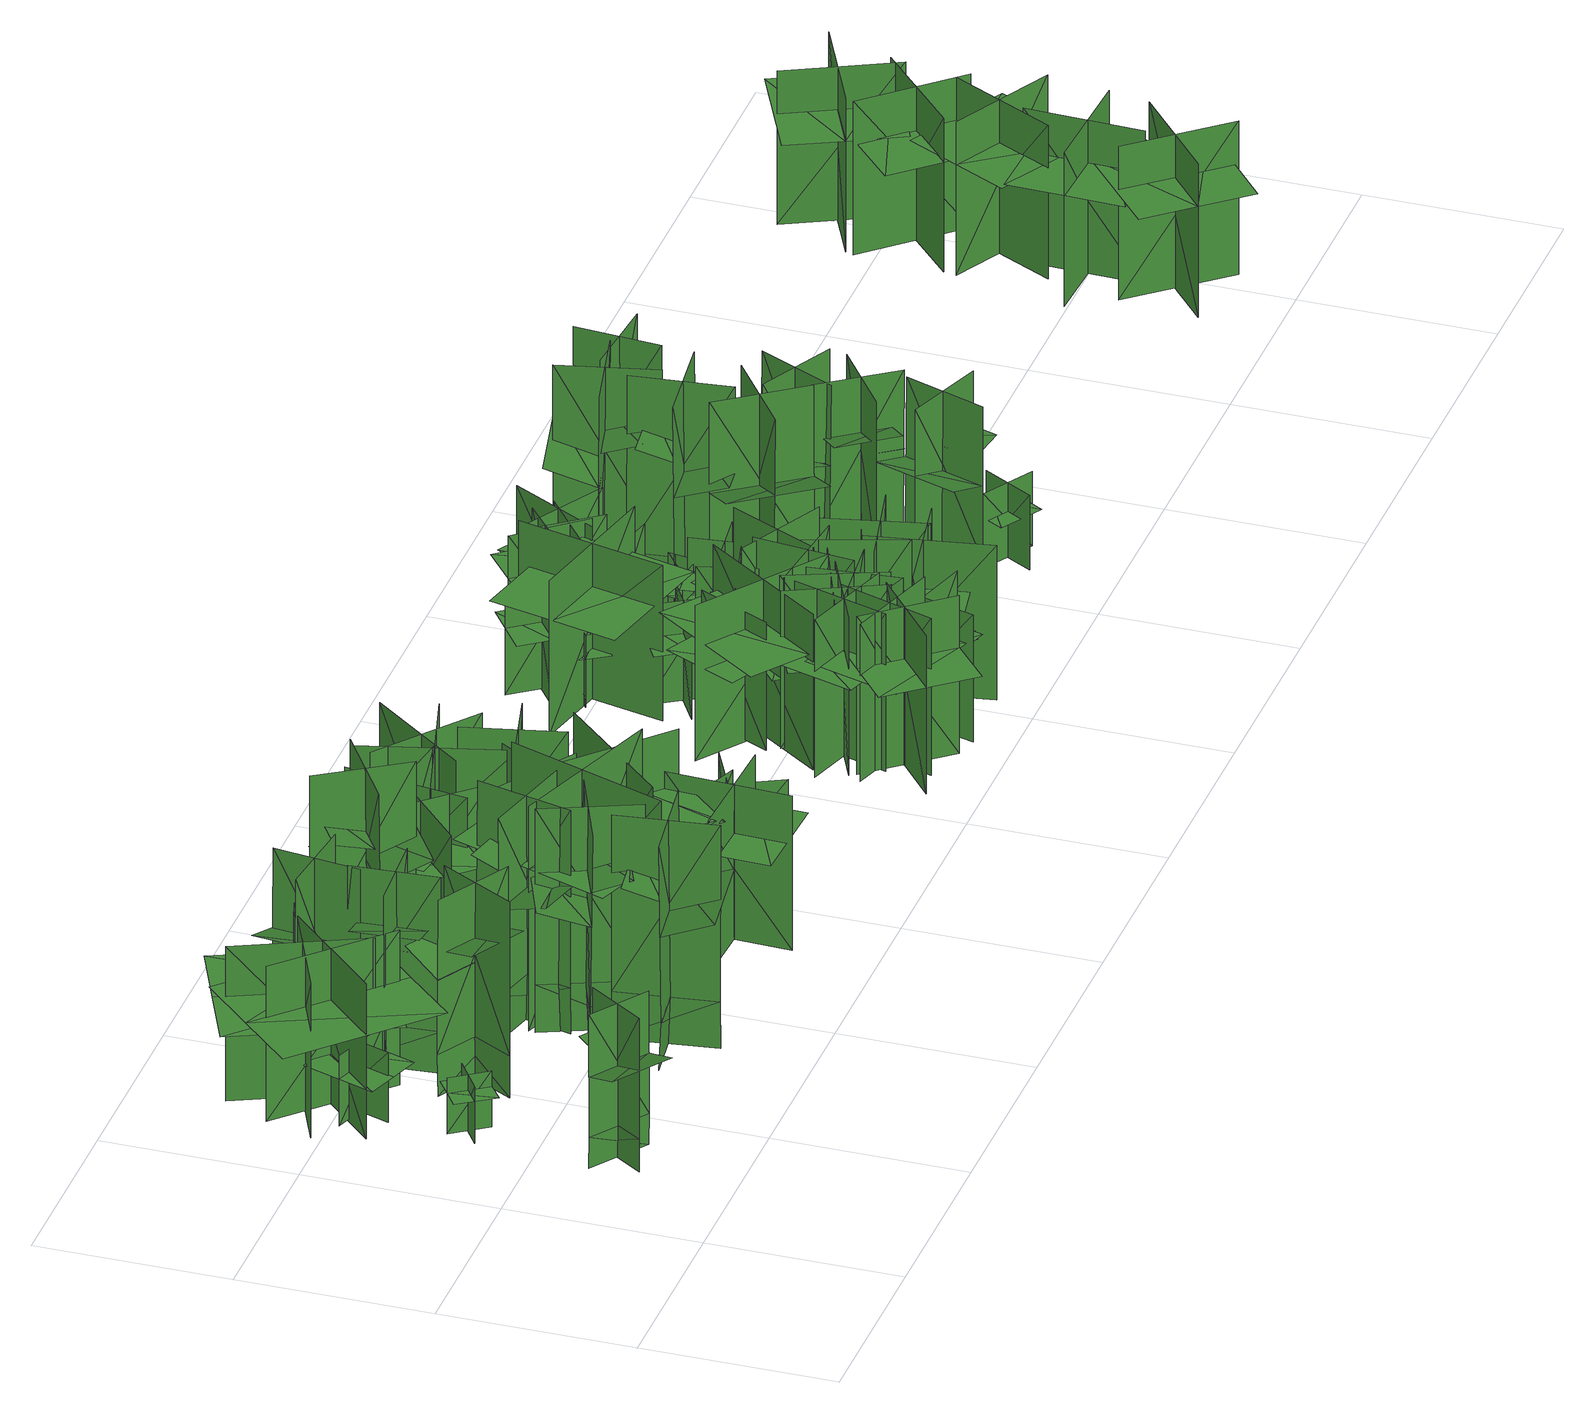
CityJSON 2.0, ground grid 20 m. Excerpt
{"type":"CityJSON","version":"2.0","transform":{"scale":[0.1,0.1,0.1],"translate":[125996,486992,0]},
"CityObjects":{
"tree1":{"type":"SolitaryVegetationObject","geometry":[{"type":"MultiSurface","lod":"1","boundaries":[[[0,1,2]],[[0,2,3]],[[4,5,6]],[[4,6,7]],[[8,9,5]],[[8,5,4]],[[10,11,1]],[[10,1,0]],[[12,13,14]],[[12,14,15]],[[16,17,18]],[[16,18,19]]]}]},
"tree2":{"type":"SolitaryVegetationObject","geometry":[{"type":"MultiSurface","lod":"1","boundaries":[[[20,21,22]],[[20,22,23]],[[24,25,26]],[[24,26,27]],[[28,29,30]],[[28,30,31]],[[28,31,32]],[[28,32,33]]]}]},
"tree3":{"type":"SolitaryVegetationObject","geometry":[{"type":"MultiSurface","lod":"1","boundaries":[[[34,35,36]],[[34,36,37]],[[38,39,40]],[[38,40,41]],[[42,43,44]],[[42,44,45]],[[42,45,46]],[[42,46,47]]]}]},
"tree4":{"type":"SolitaryVegetationObject","geometry":[{"type":"MultiSurface","lod":"1","boundaries":[[[48,49,50]],[[48,50,51]],[[52,53,54]],[[52,54,55]],[[56,57,58]],[[56,58,59]],[[56,59,60]],[[56,60,61]]]}]},
"tree5":{"type":"SolitaryVegetationObject","geometry":[{"type":"MultiSurface","lod":"1","boundaries":[[[62,63,64]],[[62,64,65]],[[66,67,68]],[[66,68,69]],[[70,71,72]],[[70,72,73]],[[70,73,74]],[[70,74,75]]]}]},
"tree6":{"type":"SolitaryVegetationObject","geometry":[{"type":"MultiSurface","lod":"1","boundaries":[[[76,77,78]],[[76,78,79]],[[80,81,82]],[[80,82,83]],[[84,85,81]],[[84,81,80]],[[86,87,77]],[[86,77,76]],[[88,89,90]],[[88,90,91]],[[92,93,94]],[[92,94,95]]]}]},
"tree7":{"type":"SolitaryVegetationObject","geometry":[{"type":"MultiSurface","lod":"1","boundaries":[[[96,97,98]],[[96,98,99]],[[100,101,102]],[[100,102,103]],[[104,105,101]],[[104,101,100]],[[106,107,97]],[[106,97,96]],[[108,109,110]],[[108,110,111]],[[112,113,114]],[[112,114,115]]]}]},
"tree8":{"type":"SolitaryVegetationObject","geometry":[{"type":"MultiSurface","lod":"1","boundaries":[[[116,117,118]],[[116,118,119]],[[120,121,122]],[[120,122,123]],[[124,125,121]],[[124,121,120]],[[126,127,117]],[[126,117,116]],[[128,129,130]],[[128,130,131]],[[132,133,134]],[[132,134,135]]]}]},
"tree9":{"type":"SolitaryVegetationObject","geometry":[{"type":"MultiSurface","lod":"1","boundaries":[[[136,137,138]],[[136,138,139]],[[140,141,142]],[[140,142,143]],[[144,145,141]],[[144,141,140]],[[146,147,137]],[[146,137,136]],[[148,149,150]],[[148,150,151]],[[152,153,154]],[[152,154,155]]]}]},
"tree10":{"type":"SolitaryVegetationObject","geometry":[{"type":"MultiSurface","lod":"1","boundaries":[[[156,157,158]],[[156,158,159]],[[160,161,162]],[[160,162,163]],[[164,165,161]],[[164,161,160]],[[166,167,157]],[[166,157,156]],[[168,169,170]],[[168,170,171]],[[172,173,174]],[[172,174,175]]]}]},
"tree11":{"type":"SolitaryVegetationObject","geometry":[{"type":"MultiSurface","lod":"1","boundaries":[[[176,177,178]],[[176,178,179]],[[180,181,182]],[[180,182,183]],[[184,185,181]],[[184,181,180]],[[186,187,177]],[[186,177,176]],[[188,189,190]],[[188,190,191]],[[192,193,194]],[[192,194,195]]]}]},
"tree12":{"type":"SolitaryVegetationObject","geometry":[{"type":"MultiSurface","lod":"1","boundaries":[[[196,197,198]],[[196,198,199]],[[200,201,202]],[[200,202,203]],[[204,205,206]],[[204,206,207]],[[204,207,208]],[[204,208,209]]]}]},
"tree13":{"type":"SolitaryVegetationObject","geometry":[{"type":"MultiSurface","lod":"1","boundaries":[[[210,211,212]],[[210,212,213]],[[214,215,216]],[[214,216,217]],[[218,219,220]],[[218,220,221]],[[218,221,222]],[[218,222,223]]]}]},
"tree14":{"type":"SolitaryVegetationObject","geometry":[{"type":"MultiSurface","lod":"1","boundaries":[[[224,225,226]],[[224,226,227]],[[228,229,230]],[[228,230,231]],[[232,233,234]],[[232,234,235]],[[232,236,237]],[[232,237,233]]]}]},
"tree15":{"type":"SolitaryVegetationObject","geometry":[{"type":"MultiSurface","lod":"1","boundaries":[[[238,239,240]],[[238,240,241]],[[242,243,244]],[[242,244,245]],[[246,247,243]],[[246,243,242]],[[248,249,239]],[[248,239,238]],[[250,251,252]],[[250,252,253]],[[254,255,256]],[[254,256,257]]]}]},
"tree16":{"type":"SolitaryVegetationObject","geometry":[{"type":"MultiSurface","lod":"1","boundaries":[[[258,259,260]],[[258,260,261]],[[262,263,264]],[[262,264,265]],[[266,267,268]],[[266,268,269]],[[266,269,270]],[[266,270,271]]]}]},
"tree17":{"type":"SolitaryVegetationObject","geometry":[{"type":"MultiSurface","lod":"1","boundaries":[[[272,273,274]],[[272,274,275]],[[276,277,278]],[[276,278,279]],[[280,281,282]],[[280,282,283]],[[280,283,284]],[[280,284,285]]]}]},
"tree18":{"type":"SolitaryVegetationObject","geometry":[{"type":"MultiSurface","lod":"1","boundaries":[[[286,287,288]],[[286,288,289]],[[290,291,292]],[[290,292,293]],[[294,295,296]],[[294,296,297]],[[294,297,298]],[[294,298,299]]]}]},
"tree19":{"type":"SolitaryVegetationObject","geometry":[{"type":"MultiSurface","lod":"1","boundaries":[[[300,301,302]],[[300,302,303]],[[304,305,306]],[[304,306,307]],[[308,309,310]],[[308,310,311]],[[308,312,313]],[[308,313,309]]]}]},
"tree20":{"type":"SolitaryVegetationObject","geometry":[{"type":"MultiSurface","lod":"1","boundaries":[[[314,315,316]],[[314,316,317]],[[318,319,320]],[[318,320,321]],[[322,323,324]],[[322,324,325]],[[322,325,326]],[[322,326,327]]]}]},
"tree21":{"type":"SolitaryVegetationObject","geometry":[{"type":"MultiSurface","lod":"1","boundaries":[[[328,329,330]],[[328,330,331]],[[332,333,334]],[[332,334,335]],[[336,337,338]],[[336,338,339]],[[336,340,341]],[[336,341,337]]]}]},
"tree22":{"type":"SolitaryVegetationObject","geometry":[{"type":"MultiSurface","lod":"1","boundaries":[[[342,343,344]],[[342,344,345]],[[346,347,348]],[[346,348,349]],[[350,351,352]],[[350,352,353]],[[350,353,354]],[[350,354,355]]]}]},
"tree23":{"type":"SolitaryVegetationObject","geometry":[{"type":"MultiSurface","lod":"1","boundaries":[[[356,357,358]],[[356,358,359]],[[360,361,362]],[[360,362,363]],[[364,365,366]],[[364,366,367]],[[364,368,369]],[[364,369,365]]]}]},
"tree24":{"type":"SolitaryVegetationObject","geometry":[{"type":"MultiSurface","lod":"1","boundaries":[[[370,371,372]],[[370,372,373]],[[374,375,376]],[[374,376,377]],[[378,379,380]],[[378,380,381]],[[378,382,383]],[[378,383,379]]]}]},
"tree25":{"type":"SolitaryVegetationObject","geometry":[{"type":"MultiSurface","lod":"1","boundaries":[[[384,385,386]],[[384,386,387]],[[388,389,390]],[[388,390,391]],[[392,393,394]],[[392,394,395]],[[392,395,396]],[[392,396,397]]]}]},
"tree26":{"type":"SolitaryVegetationObject","geometry":[{"type":"MultiSurface","lod":"1","boundaries":[[[398,399,400]],[[398,400,401]],[[402,403,404]],[[402,404,405]],[[406,407,408]],[[406,408,409]],[[406,409,410]],[[406,410,411]]]}]},
"tree27":{"type":"SolitaryVegetationObject","geometry":[{"type":"MultiSurface","lod":"1","boundaries":[[[412,413,414]],[[412,414,415]],[[416,417,418]],[[416,418,419]],[[420,421,422]],[[420,422,423]],[[420,423,424]],[[420,424,425]]]}]},
"tree28":{"type":"SolitaryVegetationObject","geometry":[{"type":"MultiSurface","lod":"1","boundaries":[[[426,427,428]],[[426,428,429]],[[430,431,432]],[[430,432,433]],[[434,435,436]],[[434,436,437]],[[434,437,438]],[[434,438,439]]]}]},
"tree29":{"type":"SolitaryVegetationObject","geometry":[{"type":"MultiSurface","lod":"1","boundaries":[[[440,441,442]],[[440,442,443]],[[444,445,446]],[[444,446,447]],[[448,449,450]],[[448,450,451]],[[448,451,452]],[[448,452,453]]]}]},
"tree30":{"type":"SolitaryVegetationObject","geometry":[{"type":"MultiSurface","lod":"1","boundaries":[[[454,455,456]],[[454,456,457]],[[458,459,460]],[[458,460,461]],[[462,463,464]],[[462,464,465]],[[462,465,466]],[[462,466,467]]]}]},
"tree31":{"type":"SolitaryVegetationObject","geometry":[{"type":"MultiSurface","lod":"1","boundaries":[[[468,469,470]],[[468,470,471]],[[472,473,474]],[[472,474,475]],[[476,477,478]],[[476,478,479]],[[476,479,480]],[[476,480,481]]]}]},
"tree32":{"type":"SolitaryVegetationObject","geometry":[{"type":"MultiSurface","lod":"1","boundaries":[[[482,483,484]],[[482,484,485]],[[486,487,488]],[[486,488,489]],[[490,491,492]],[[490,492,493]],[[490,494,495]],[[490,495,491]]]}]},
"tree33":{"type":"SolitaryVegetationObject","geometry":[{"type":"MultiSurface","lod":"1","boundaries":[[[496,497,498]],[[496,498,499]],[[500,501,502]],[[500,502,503]],[[504,505,506]],[[504,506,507]],[[504,507,508]],[[504,508,509]]]}]},
"tree34":{"type":"SolitaryVegetationObject","geometry":[{"type":"MultiSurface","lod":"1","boundaries":[[[510,511,512]],[[510,512,513]],[[514,515,516]],[[514,516,517]],[[518,519,520]],[[518,520,521]],[[518,522,523]],[[518,523,519]]]}]},
"tree35":{"type":"SolitaryVegetationObject","geometry":[{"type":"MultiSurface","lod":"1","boundaries":[[[524,525,526]],[[524,526,527]],[[528,529,530]],[[528,530,531]],[[532,533,534]],[[532,534,535]],[[532,535,536]],[[532,536,537]]]}]},
"tree36":{"type":"SolitaryVegetationObject","geometry":[{"type":"MultiSurface","lod":"1","boundaries":[[[538,539,540]],[[538,540,541]],[[542,543,544]],[[542,544,545]],[[546,547,548]],[[546,548,549]],[[546,549,550]],[[546,550,551]]]}]},
"tree37":{"type":"SolitaryVegetationObject","geometry":[{"type":"MultiSurface","lod":"1","boundaries":[[[552,553,554]],[[552,554,555]],[[556,557,558]],[[556,558,559]],[[560,561,562]],[[560,562,563]],[[560,564,565]],[[560,565,561]]]}]},
"tree38":{"type":"SolitaryVegetationObject","geometry":[{"type":"MultiSurface","lod":"1","boundaries":[[[566,567,568]],[[566,568,569]],[[570,571,572]],[[570,572,573]],[[574,575,576]],[[574,576,577]],[[574,578,579]],[[574,579,575]]]}]},
"tree39":{"type":"SolitaryVegetationObject","geometry":[{"type":"MultiSurface","lod":"1","boundaries":[[[580,581,582]],[[580,582,583]],[[584,585,586]],[[584,586,587]],[[588,589,590]],[[588,590,591]],[[588,591,592]],[[588,592,593]]]}]},
"tree40":{"type":"SolitaryVegetationObject","geometry":[{"type":"MultiSurface","lod":"1","boundaries":[[[594,595,596]],[[594,596,597]],[[598,599,600]],[[598,600,601]],[[602,603,604]],[[602,604,605]],[[602,606,607]],[[602,607,603]]]}]},
"tree41":{"type":"SolitaryVegetationObject","geometry":[{"type":"MultiSurface","lod":"1","boundaries":[[[608,609,610]],[[608,610,611]],[[612,613,614]],[[612,614,615]],[[616,617,618]],[[616,618,619]],[[616,620,621]],[[616,621,617]]]}]},
"tree42":{"type":"SolitaryVegetationObject","geometry":[{"type":"MultiSurface","lod":"1","boundaries":[[[622,623,624]],[[622,624,625]],[[626,627,628]],[[626,628,629]],[[630,631,632]],[[630,632,633]],[[630,634,635]],[[630,635,631]]]}]},
"tree43":{"type":"SolitaryVegetationObject","geometry":[{"type":"MultiSurface","lod":"1","boundaries":[[[636,637,638]],[[636,638,639]],[[640,641,642]],[[640,642,643]],[[644,645,646]],[[644,646,647]],[[644,648,649]],[[644,649,645]]]}]},
"tree44":{"type":"SolitaryVegetationObject","geometry":[{"type":"MultiSurface","lod":"1","boundaries":[[[650,651,652]],[[650,652,653]],[[654,655,656]],[[654,656,657]],[[658,659,660]],[[658,660,661]],[[658,662,663]],[[658,663,659]]]}]},
"tree45":{"type":"SolitaryVegetationObject","geometry":[{"type":"MultiSurface","lod":"1","boundaries":[[[664,665,666]],[[664,666,667]],[[668,669,670]],[[668,670,671]],[[672,673,674]],[[672,674,675]],[[672,676,677]],[[672,677,673]]]}]},
"tree46":{"type":"SolitaryVegetationObject","geometry":[{"type":"MultiSurface","lod":"1","boundaries":[[[678,679,680]],[[678,680,681]],[[682,683,684]],[[682,684,685]],[[686,687,688]],[[686,688,689]],[[686,690,691]],[[686,691,687]]]}]},
"tree47":{"type":"SolitaryVegetationObject","geometry":[{"type":"MultiSurface","lod":"1","boundaries":[[[692,693,694]],[[692,694,695]],[[696,697,698]],[[696,698,699]],[[700,701,702]],[[700,702,703]],[[700,703,704]],[[700,704,705]]]}]},
"tree48":{"type":"SolitaryVegetationObject","geometry":[{"type":"MultiSurface","lod":"1","boundaries":[[[706,707,708]],[[706,708,709]],[[710,711,712]],[[710,712,713]],[[714,715,716]],[[714,716,717]],[[714,718,719]],[[714,719,715]]]}]},
"tree49":{"type":"SolitaryVegetationObject","geometry":[{"type":"MultiSurface","lod":"1","boundaries":[[[720,721,722]],[[720,722,723]],[[724,725,726]],[[724,726,727]],[[728,729,725]],[[728,725,724]],[[730,731,721]],[[730,721,720]],[[720,721,732]],[[720,732,733]],[[720,734,735]],[[720,735,721]]]}]},
"tree50":{"type":"SolitaryVegetationObject","geometry":[{"type":"MultiSurface","lod":"1","boundaries":[[[736,737,738]],[[736,738,739]],[[740,741,742]],[[740,742,743]],[[744,745,746]],[[744,746,747]],[[744,748,749]],[[744,749,745]]]}]},
"tree51":{"type":"SolitaryVegetationObject","geometry":[{"type":"MultiSurface","lod":"1","boundaries":[[[750,751,752]],[[750,752,753]],[[754,755,756]],[[754,756,757]],[[758,759,760]],[[758,760,761]],[[758,761,762]],[[758,762,763]]]}]},
"tree52":{"type":"SolitaryVegetationObject","geometry":[{"type":"MultiSurface","lod":"1","boundaries":[[[764,765,766]],[[764,766,767]],[[768,769,770]],[[768,770,771]],[[772,773,774]],[[772,774,775]],[[772,776,777]],[[772,777,773]]]}]},
"tree53":{"type":"SolitaryVegetationObject","geometry":[{"type":"MultiSurface","lod":"1","boundaries":[[[778,779,780]],[[778,780,781]],[[782,783,784]],[[782,784,785]],[[786,787,788]],[[786,788,789]],[[786,790,791]],[[786,791,787]]]}]},
"tree54":{"type":"SolitaryVegetationObject","geometry":[{"type":"MultiSurface","lod":"1","boundaries":[[[792,793,794]],[[792,794,795]],[[796,797,798]],[[796,798,799]],[[800,801,802]],[[800,802,803]],[[800,803,804]],[[800,804,805]]]}]},
"tree55":{"type":"SolitaryVegetationObject","geometry":[{"type":"MultiSurface","lod":"1","boundaries":[[[806,807,808]],[[806,808,809]],[[810,811,812]],[[810,812,813]],[[814,815,816]],[[814,816,817]],[[814,818,819]],[[814,819,815]]]}]},
"tree56":{"type":"SolitaryVegetationObject","geometry":[{"type":"MultiSurface","lod":"1","boundaries":[[[820,821,822]],[[820,822,823]],[[824,825,826]],[[824,826,827]],[[828,829,830]],[[828,830,831]],[[828,832,833]],[[828,833,829]]]}]},
"tree57":{"type":"SolitaryVegetationObject","geometry":[{"type":"MultiSurface","lod":"1","boundaries":[[[834,835,836]],[[834,836,837]],[[838,839,840]],[[838,840,841]],[[842,843,844]],[[842,844,845]],[[842,846,847]],[[842,847,843]]]}]},
"tree58":{"type":"SolitaryVegetationObject","geometry":[{"type":"MultiSurface","lod":"1","boundaries":[[[848,849,850]],[[848,850,851]],[[852,853,854]],[[852,854,855]],[[856,857,858]],[[856,858,859]],[[856,859,860]],[[856,860,861]]]}]},
"tree59":{"type":"SolitaryVegetationObject","geometry":[{"type":"MultiSurface","lod":"1","boundaries":[[[862,863,864]],[[862,864,865]],[[866,867,868]],[[866,868,869]],[[870,871,872]],[[870,872,873]],[[870,874,875]],[[870,875,871]]]}]},
"tree60":{"type":"SolitaryVegetationObject","geometry":[{"type":"MultiSurface","lod":"1","boundaries":[[[876,877,878]],[[876,878,879]],[[880,881,882]],[[880,882,883]],[[884,885,886]],[[884,886,887]],[[884,888,889]],[[884,889,885]]]}]},
"tree61":{"type":"SolitaryVegetationObject","geometry":[{"type":"MultiSurface","lod":"1","boundaries":[[[890,891,892]],[[890,892,893]],[[894,895,896]],[[894,896,897]],[[898,899,900]],[[898,900,901]],[[898,902,903]],[[898,903,899]]]}]},
"tree62":{"type":"SolitaryVegetationObject","geometry":[{"type":"MultiSurface","lod":"1","boundaries":[[[904,905,906]],[[904,906,907]],[[908,909,910]],[[908,910,911]],[[912,913,914]],[[912,914,915]],[[912,915,916]],[[912,916,917]]]}]},
"tree63":{"type":"SolitaryVegetationObject","geometry":[{"type":"MultiSurface","lod":"1","boundaries":[[[918,919,920]],[[918,920,921]],[[922,923,924]],[[922,924,925]],[[926,927,928]],[[926,928,929]],[[926,930,931]],[[926,931,927]]]}]},
"tree64":{"type":"SolitaryVegetationObject","geometry":[{"type":"MultiSurface","lod":"1","boundaries":[[[932,933,934]],[[932,934,935]],[[936,937,938]],[[936,938,939]],[[940,941,942]],[[940,942,943]],[[940,944,945]],[[940,945,941]]]}]},
"tree65":{"type":"SolitaryVegetationObject","geometry":[{"type":"MultiSurface","lod":"1","boundaries":[[[946,947,948]],[[946,948,949]],[[950,951,952]],[[950,952,953]],[[954,955,956]],[[954,956,957]],[[954,958,959]],[[954,959,955]]]}]},
"tree66":{"type":"SolitaryVegetationObject","geometry":[{"type":"MultiSurface","lod":"1","boundaries":[[[960,961,962]],[[960,962,963]],[[964,965,966]],[[964,966,967]],[[968,969,970]],[[968,970,971]],[[968,971,972]],[[968,972,973]]]}]},
"tree67":{"type":"SolitaryVegetationObject","geometry":[{"type":"MultiSurface","lod":"1","boundaries":[[[974,975,976]],[[974,976,977]],[[978,979,980]],[[978,980,981]],[[982,983,984]],[[982,984,985]],[[982,986,987]],[[982,987,983]]]}]},
"tree68":{"type":"SolitaryVegetationObject","geometry":[{"type":"MultiSurface","lod":"1","boundaries":[[[988,989,990]],[[988,990,991]],[[992,993,994]],[[992,994,995]],[[996,997,998]],[[996,998,999]],[[996,999,1000]],[[996,1000,1001]]]}]},
"tree69":{"type":"SolitaryVegetationObject","geometry":[{"type":"MultiSurface","lod":"1","boundaries":[[[1002,1003,1004]],[[1002,1004,1005]],[[1006,1007,1008]],[[1006,1008,1009]],[[1010,1011,1012]],[[1010,1012,1013]],[[1010,1013,1014]],[[1010,1014,1015]]]}]},
"tree70":{"type":"SolitaryVegetationObject","geometry":[{"type":"MultiSurface","lod":"1","boundaries":[[[1016,1017,1018]],[[1016,1018,1019]],[[1020,1021,1022]],[[1020,1022,1023]],[[1024,1025,1026]],[[1024,1026,1027]],[[1024,1027,1028]],[[1024,1028,1029]]]}]},
"tree71":{"type":"SolitaryVegetationObject","geometry":[{"type":"MultiSurface","lod":"1","boundaries":[[[1030,1031,1032]],[[1030,1032,1033]],[[1034,1035,1036]],[[1034,1036,1037]],[[1038,1039,1035]],[[1038,1035,1034]],[[1040,1041,1031]],[[1040,1031,1030]],[[1042,1043,1044]],[[1042,1044,1045]],[[1046,1047,1048]],[[1046,1048,1049]]]}]},
"tree72":{"type":"SolitaryVegetationObject","geometry":[{"type":"MultiSurface","lod":"1","boundaries":[[[1050,1051,1052]],[[1050,1052,1053]],[[1054,1055,1056]],[[1054,1056,1057]],[[1058,1059,1055]],[[1058,1055,1054]],[[1060,1061,1051]],[[1060,1051,1050]],[[1062,1063,1064]],[[1062,1064,1065]],[[1066,1067,1068]],[[1066,1068,1069]]]}]},
"tree73":{"type":"SolitaryVegetationObject","geometry":[{"type":"MultiSurface","lod":"1","boundaries":[[[1070,1071,1072]],[[1070,1072,1073]],[[1074,1075,1076]],[[1074,1076,1077]],[[1078,1079,1075]],[[1078,1075,1074]],[[1080,1081,1071]],[[1080,1071,1070]],[[1082,1083,1084]],[[1082,1084,1085]],[[1086,1087,1088]],[[1086,1088,1089]]]}]},
"tree74":{"type":"SolitaryVegetationObject","geometry":[{"type":"MultiSurface","lod":"1","boundaries":[[[1090,1091,1092]],[[1090,1092,1093]],[[1094,1095,1096]],[[1094,1096,1097]],[[1098,1099,1095]],[[1098,1095,1094]],[[1100,1101,1091]],[[1100,1091,1090]],[[1102,1103,1104]],[[1102,1104,1105]],[[1106,1107,1108]],[[1106,1108,1109]]]}]},
"tree75":{"type":"SolitaryVegetationObject","geometry":[{"type":"MultiSurface","lod":"1","boundaries":[[[1110,1111,1112]],[[1110,1112,1113]],[[1114,1115,1116]],[[1114,1116,1117]],[[1118,1119,1115]],[[1118,1115,1114]],[[1120,1121,1111]],[[1120,1111,1110]],[[1122,1123,1124]],[[1122,1124,1125]],[[1126,1127,1128]],[[1126,1128,1129]]]}]},
"tree76":{"type":"SolitaryVegetationObject","geometry":[{"type":"MultiSurface","lod":"1","boundaries":[[[1130,1131,1132]],[[1130,1132,1133]],[[1134,1135,1136]],[[1134,1136,1137]],[[1138,1139,1135]],[[1138,1135,1134]],[[1140,1141,1131]],[[1140,1131,1130]],[[1142,1143,1144]],[[1142,1144,1145]],[[1146,1147,1148]],[[1146,1148,1149]]]}]},
"tree77":{"type":"SolitaryVegetationObject","geometry":[{"type":"MultiSurface","lod":"1","boundaries":[[[1150,1151,1152]],[[1150,1152,1153]],[[1154,1155,1156]],[[1154,1156,1157]],[[1158,1159,1160]],[[1158,1160,1161]],[[1158,1161,1162]],[[1158,1162,1163]]]}]},
"tree78":{"type":"SolitaryVegetationObject","geometry":[{"type":"MultiSurface","lod":"1","boundaries":[[[1164,1165,1166]],[[1164,1166,1167]],[[1168,1169,1170]],[[1168,1170,1171]],[[1172,1173,1169]],[[1172,1169,1168]],[[1174,1175,1165]],[[1174,1165,1164]],[[1176,1177,1178]],[[1176,1178,1179]],[[1180,1181,1182]],[[1180,1182,1183]]]}]},
"tree79":{"type":"SolitaryVegetationObject","geometry":[{"type":"MultiSurface","lod":"1","boundaries":[[[1184,1185,1186]],[[1184,1186,1187]],[[1188,1189,1190]],[[1188,1190,1191]],[[1192,1193,1194]],[[1192,1194,1195]],[[1192,1195,1196]],[[1192,1196,1197]]]}]},
"tree80":{"type":"SolitaryVegetationObject","geometry":[{"type":"MultiSurface","lod":"1","boundaries":[[[1198,1199,1200]],[[1198,1200,1201]],[[1202,1203,1204]],[[1202,1204,1205]],[[1206,1207,1208]],[[1206,1208,1209]],[[1206,1209,1210]],[[1206,1210,1211]]]}]},
"tree81":{"type":"SolitaryVegetationObject","geometry":[{"type":"MultiSurface","lod":"1","boundaries":[[[1212,1213,1214]],[[1212,1214,1215]],[[1216,1217,1218]],[[1216,1218,1219]],[[1220,1221,1222]],[[1220,1222,1223]],[[1220,1223,1224]],[[1220,1224,1225]]]}]},
"tree82":{"type":"SolitaryVegetationObject","geometry":[{"type":"MultiSurface","lod":"1","boundaries":[[[1226,1227,1228]],[[1226,1228,1229]],[[1230,1231,1232]],[[1230,1232,1233]],[[1234,1235,1236]],[[1234,1236,1237]],[[1234,1237,1238]],[[1234,1238,1239]]]}]},
"tree83":{"type":"SolitaryVegetationObject","geometry":[{"type":"MultiSurface","lod":"1","boundaries":[[[1240,1241,1242]],[[1240,1242,1243]],[[1244,1245,1246]],[[1244,1246,1247]],[[1248,1249,1250]],[[1248,1250,1251]],[[1248,1251,1252]],[[1248,1252,1253]]]}]}
},
"vertices":[
[146,101,44],[87,141,44],[88,142,178],[147,102,178],[136,154,45],[97,95,45],[97,95,178],[137,154,178],[137,154,9],[97,95,9],[147,102,9],[88,142,9],[147,102,110],[88,142,110],[67,112,122],[126,72,122],[96,136,131],[140,107,131],[155,129,138],[111,159,138],
[129,281,13],[92,256,13],[92,256,75],[129,281,75],[100,286,13],[125,250,13],[125,250,75],[100,286,75],[100,286,58],[82,274,58],[107,237,58],[125,250,58],[143,263,58],[118,299,58],
[84,388,12],[84,388,89],[148,366,89],[148,366,12],[125,407,12],[125,407,89],[104,346,89],[104,346,12],[128,416,64],[97,427,64],[71,351,64],[103,340,64],[134,330,64],[160,406,64],
[74,358,9],[74,358,180],[177,463,180],[177,463,9],[75,457,9],[75,457,180],[177,358,180],[177,358,9],[59,472,124],[8,419,124],[135,297,124],[186,350,124],[237,402,124],[110,525,124],
[194,468,9],[194,468,179],[60,408,179],[60,408,9],[157,376,9],[157,376,179],[99,505,179],[99,505,9],[166,356,124],[233,385,124],[162,547,124],[94,517,124],[27,487,124],[98,326,124],
[171,319,53],[250,275,53],[249,274,224],[170,318,224],[189,253,54],[233,332,54],[232,332,224],[188,253,224],[188,253,8],[232,332,8],[170,318,8],[249,274,8],[170,318,136],[249,274,136],[272,314,153],[193,358,153],[238,280,163],[179,313,163],[162,282,173],[222,250,173],
[207,420,52],[213,329,52],[212,329,223],[205,419,223],[162,368,53],[252,374,53],[252,375,223],[162,369,223],[162,369,7],[252,375,7],[205,419,7],[212,329,7],[206,419,136],[212,329,136],[258,332,152],[252,423,152],[211,341,162],[206,409,162],[172,407,172],[177,339,172],
[203,406,52],[213,496,52],[215,496,222],[204,406,222],[257,448,52],[167,459,52],[167,458,222],[257,448,222],[257,448,7],[167,458,7],[204,406,7],[215,496,7],[204,406,135],[214,496,135],[168,502,152],[158,412,152],[213,484,162],[205,416,162],[239,412,171],[247,480,171],
[385,148,58],[283,134,58],[282,136,252],[385,150,252],[323,196,58],[337,93,58],[338,93,252],[324,196,252],[324,196,6],[338,93,6],[385,150,6],[282,136,6],[385,150,153],[282,135,153],[290,83,172],[392,97,172],[296,137,183],[373,148,183],[368,187,194],[291,176,194],
[280,203,57],[376,243,57],[376,241,252],[281,201,252],[352,173,58],[312,268,58],[312,268,252],[352,172,252],[352,172,6],[312,268,6],[281,201,6],[376,241,6],[281,202,152],[376,242,152],[356,290,171],[260,250,171],[363,236,183],[292,206,183],[307,169,194],[378,200,194],
[382,268,58],[282,293,58],[282,295,253],[383,270,253],[342,336,58],[317,235,58],[318,235,253],[343,335,253],[343,335,7],[318,235,7],[383,270,7],[282,295,7],[382,269,153],[282,294,153],[269,243,172],[370,218,172],[296,291,184],[371,273,184],[381,311,194],[305,329,194],
[356,221,8],[405,222,8],[405,222,74],[356,221,74],[381,197,8],[380,246,8],[380,246,74],[381,197,74],[381,202,49],[402,203,49],[400,238,49],[380,237,49],[360,236,49],[361,202,49],
[387,252,8],[358,303,8],[358,303,86],[387,252,86],[396,288,8],[396,288,86],[346,259,86],[346,259,8],[396,288,62],[384,309,62],[344,286,62],[356,265,62],[368,244,62],[408,267,62],
[409,261,9],[366,280,9],[366,280,87],[409,261,87],[396,295,9],[377,252,9],[377,252,87],[396,295,87],[396,295,62],[377,252,62],[400,241,62],[420,285,62],[372,306,62],[353,262,62],
[377,471,58],[291,414,58],[290,416,253],[376,472,253],[301,487,59],[357,401,59],[358,401,253],[302,488,253],[302,488,7],[358,401,7],[376,472,7],[290,416,7],[377,472,153],[290,415,153],[319,371,172],[406,428,172],[302,423,184],[367,466,184],[345,499,195],[280,456,195],
[422,327,4],[364,160,4],[364,160,251],[422,327,251],[316,276,4],[483,218,4],[483,218,251],[316,276,251],[316,276,182],[287,193,182],[454,135,182],[483,218,182],[512,302,182],[345,360,182],
[393,251,11],[447,274,11],[447,274,89],[393,251,89],[428,237,11],[428,237,89],[405,291,89],[405,291,11],[428,237,64],[450,246,64],[432,289,64],[410,280,64],[388,271,64],[406,228,64],
[414,349,9],[402,430,9],[402,430,118],[414,349,118],[445,392,9],[445,392,118],[364,380,118],[364,380,9],[445,392,84],[440,425,84],[375,416,84],[380,382,84],[385,348,84],[450,358,84],
[406,418,7],[374,477,7],[374,477,117],[406,418,117],[420,467,7],[362,435,7],[362,435,117],[420,467,117],[420,467,81],[362,435,81],[379,403,81],[437,435,81],[403,499,81],[345,468,81],
[449,452,8],[355,365,8],[355,365,179],[449,452,179],[367,455,8],[367,455,179],[454,361,179],[454,361,8],[367,455,125],[328,418,125],[397,344,125],[436,380,125],[475,417,125],[406,491,125],
[505,179,15],[461,199,15],[461,199,94],[505,179,94],[491,213,15],[472,170,15],[472,170,94],[491,213,94],[491,213,68],[472,170,68],[496,159,68],[515,203,68],[468,224,68],[449,180,68],
[443,369,11],[446,269,11],[446,269,119],[443,369,119],[394,316,11],[495,320,11],[495,320,119],[394,316,119],[398,317,89],[400,273,89],[492,276,89],[490,320,89],[489,364,89],[397,360,89],
[436,421,10],[403,402,10],[403,402,73],[436,421,73],[408,428,10],[427,395,10],[427,395,73],[408,428,73],[408,428,53],[427,395,53],[445,405,53],[426,438,53],[390,418,53],[409,385,53],
[461,220,14],[475,265,14],[475,265,92],[461,220,92],[493,237,14],[448,251,14],[448,251,92],[493,237,92],[493,237,67],[448,251,67],[440,226,67],[485,212,67],[501,261,67],[456,276,67],
[533,198,10],[420,304,10],[420,304,226],[533,198,226],[530,301,10],[424,188,10],[424,188,226],[530,301,226],[530,301,165],[474,354,165],[368,241,165],[424,188,165],[481,135,165],[587,248,165],
[516,80,14],[521,208,14],[521,208,184],[516,80,184],[576,136,14],[576,136,184],[448,141,184],[448,141,14],[576,136,131],[578,190,131],[476,194,131],[474,140,131],[472,87,131],[574,83,131],
[442,499,9],[424,372,9],[424,372,180],[442,499,180],[376,449,9],[376,449,180],[503,431,180],[503,431,9],[376,449,126],[369,397,126],[470,382,126],[478,435,126],[485,488,126],[384,502,126],
[456,507,8],[408,414,8],[408,414,148],[456,507,148],[393,487,8],[393,487,148],[485,438,148],[485,438,8],[393,487,104],[372,448,104],[446,409,104],[467,448,104],[487,486,104],[413,525,104],
[522,369,13],[454,261,13],[454,261,184],[522,369,184],[443,350,13],[443,350,184],[551,282,184],[551,282,13],[443,350,130],[414,305,130],[500,251,130],[529,296,130],[557,341,130],[471,396,130],
[489,199,17],[587,162,17],[587,162,156],[489,199,156],[517,138,17],[517,138,156],[554,236,156],[554,236,17],[517,138,112],[558,123,112],[588,201,112],[547,217,112],[506,232,112],[476,154,112],
[485,224,16],[539,285,16],[539,285,125],[485,224,125],[537,227,16],[537,227,125],[476,282,125],[476,282,16],[537,227,90],[560,253,90],[511,296,90],[489,271,90],[466,245,90],[514,202,90],
[436,388,12],[496,416,12],[496,416,122],[436,388,122],[484,371,12],[455,431,12],[455,431,122],[484,371,122],[484,371,86],[455,431,86],[423,415,86],[451,355,86],[517,387,86],[488,447,86],
[466,338,14],[509,395,14],[509,395,91],[466,338,91],[516,346,14],[459,389,14],[459,389,91],[516,346,91],[514,348,70],[533,373,70],[480,412,70],[461,387,70],[443,362,70],[495,323,70],
[505,392,14],[478,365,14],[478,365,77],[505,392,77],[476,392,14],[503,365,14],[503,365,77],[476,392,77],[476,392,57],[503,365,57],[517,380,57],[491,407,57],[461,378,57],[488,351,57],
[542,202,15],[589,108,15],[589,108,155],[542,202,155],[521,138,15],[521,138,155],[615,185,155],[615,185,15],[521,138,111],[541,99,111],[616,136,111],[596,175,111],[577,214,111],[502,177,111],
[578,450,9],[426,409,9],[426,409,180],[578,450,180],[481,505,9],[521,353,9],[521,353,180],[481,505,180],[482,499,132],[416,481,132],[453,341,132],[519,359,132],[586,377,132],[549,517,132],
[490,443,10],[493,491,10],[493,491,89],[490,443,89],[517,467,10],[470,471,10],[470,471,89],[517,467,89],[517,467,63],[470,471,63],[468,445,63],[516,442,63],[519,493,63],[472,497,63],
[512,320,17],[555,340,17],[555,340,96],[512,320,96],[546,307,17],[526,351,17],[526,351,96],[546,307,96],[546,307,70],[526,351,70],[503,340,70],[523,297,70],[570,318,70],[550,361,70],
[474,484,10],[575,406,10],[575,406,180],[474,484,180],[484,403,10],[484,403,180],[563,504,180],[563,504,10],[484,403,127],[527,370,127],[589,451,127],[547,484,127],[505,516,127],[442,435,127],
[533,417,14],[556,315,14],[556,315,187],[533,417,187],[491,348,14],[592,372,14],[592,372,187],[491,348,187],[491,348,131],[592,372,131],[579,428,131],[478,404,131],[503,293,131],[605,316,131],
[565,467,10],[515,398,10],[515,398,152],[565,467,152],[500,457,10],[569,406,10],[569,406,152],[500,457,152],[500,457,106],[569,406,106],[597,444,106],[528,494,106],[473,419,106],[542,369,106],
[822,47,16],[902,113,16],[902,113,190],[822,47,190],[901,40,16],[835,120,16],[835,120,190],[901,40,190],[901,40,133],[835,120,133],[791,84,133],[857,3,133],[945,76,133],[879,156,133],
[924,82,16],[824,113,16],[824,113,189],[924,82,189],[887,152,16],[855,53,16],[855,53,189],[887,152,189],[887,152,133],[855,53,133],[910,36,133],[941,135,133],[832,170,133],[801,70,133],
[918,125,16],[818,156,16],[818,156,189],[918,125,189],[880,196,16],[849,96,16],[849,96,189],[880,196,189],[880,196,133],[849,96,133],[904,80,133],[934,179,133],[825,213,133],[795,113,133],
[858,203,16],[902,108,16],[902,108,189],[858,203,189],[831,127,16],[925,171,16],[925,171,189],[831,127,189],[831,127,133],[925,171,133],[901,223,133],[806,179,133],[855,76,133],[949,120,133],
[826,276,17],[903,238,17],[903,238,158],[826,276,158],[848,214,17],[886,290,17],[886,290,158],[848,214,158],[848,214,112],[886,290,112],[844,311,112],[806,234,112],[890,193,112],[927,269,112],
[813,273,15],[941,182,15],[941,182,186],[813,273,186],[832,162,15],[924,291,15],[924,291,186],[832,162,186],[836,167,139],[892,128,139],[976,245,139],[920,285,139],[864,325,139],[780,207,139],
[851,147,15],[948,186,15],[948,186,188],[851,147,188],[925,116,15],[886,213,15],[886,213,188],[925,116,188],[925,116,132],[886,213,132],[833,191,132],[873,95,132],[978,138,132],[939,234,132],
[867,144,101],[959,153,101],[955,201,101],[862,192,101],[906,194,101],[916,102,101],[921,102,186],[912,195,186],[912,195,15],[921,102,15],[867,140,15],[960,149,15],[959,153,186],[867,144,186],[871,97,101],[964,106,101],
[923,173,16],[881,225,16],[881,225,127],[923,173,127],[928,223,16],[876,182,16],[876,182,127],[928,223,127],[928,223,91],[876,182,91],[899,154,91],[951,195,91],[905,252,91],[854,210,91],
[957,136,14],[928,35,14],[928,35,154],[957,136,154],[898,103,14],[898,103,154],[999,74,154],[999,74,14],[898,103,110],[886,61,110],[966,38,110],[979,80,110],[991,122,110],[911,145,110],
[948,260,12],[937,156,12],[937,156,186],[948,260,186],[886,209,12],[990,198,12],[990,198,186],[886,209,186],[886,209,129],[990,198,129],[996,255,129],[892,266,129],[880,153,129],[984,141,129],
[900,350,12],[934,293,12],[934,293,122],[900,350,122],[888,301,12],[945,335,12],[945,335,122],[888,301,122],[888,301,86],[945,335,86],[927,366,86],[869,332,86],[906,270,86],[963,303,86],
[916,481,10],[880,327,10],[880,327,181],[916,481,181],[821,420,10],[974,385,10],[974,385,181],[821,420,181],[827,419,134],[811,352,134],[952,319,134],[968,386,134],[983,453,134],[842,486,134],
[883,438,13],[909,398,13],[909,398,92],[883,438,92],[876,402,13],[916,428,13],[916,428,92],[876,402,92],[876,402,66],[916,428,66],[901,450,66],[862,424,66],[890,380,66],[930,407,66],
[960,216,10],[993,117,10],[993,117,184],[960,216,184],[924,144,10],[1023,177,10],[1023,177,184],[924,144,184],[924,144,127],[1023,177,127],[1005,231,127],[906,198,127],[942,90,127],[1041,123,127],
[897,261,11],[980,282,11],[980,282,153],[897,261,153],[954,228,11],[932,311,11],[932,311,153],[954,228,153],[954,228,107],[932,311,107],[887,299,107],[908,216,107],[999,240,107],[977,322,107],
[1057,118,11],[931,96,11],[931,96,181],[1057,118,181],[990,165,11],[990,165,181],[1012,39,181],[1012,39,11],[990,165,128],[937,155,128],[955,55,128],[1007,64,128],[1060,73,128],[1042,174,128],
[874,481,13],[914,427,13],[914,427,123],[874,481,123],[867,431,13],[920,470,13],[920,470,123],[867,431,123],[867,431,87],[920,470,87],[899,499,87],[845,460,87],[888,401,87],[942,440,87],
[1020,65,12],[991,125,12],[991,125,122],[1020,65,122],[1037,113,12],[977,85,12],[977,85,122],[1037,113,122],[1037,113,86],[977,85,86],[993,52,86],[1052,81,86],[1021,146,86],[961,118,86],
[1024,219,9],[930,265,9],[930,265,183],[1024,219,183],[998,295,9],[952,201,9],[952,201,183],[998,295,183],[998,295,126],[952,201,126],[1003,176,126],[1049,270,126],[946,320,126],[901,226,126],
[893,405,11],[995,382,11],[995,382,150],[893,405,150],[929,349,11],[929,349,150],[952,451,150],[952,451,11],[929,349,106],[972,339,106],[990,421,106],[948,430,106],[905,440,106],[887,358,106],
[1008,213,8],[1031,111,8],[1031,111,181],[1008,213,181],[965,145,8],[1067,167,8],[1067,167,181],[965,145,181],[965,145,125],[1067,167,125],[1055,223,125],[953,201,125],[978,89,125],[1079,112,125],
[921,437,10],[987,491,10],[987,491,152],[921,437,152],[986,431,10],[932,497,10],[932,497,152],[986,431,152],[986,431,105],[932,497,105],[896,468,105],[949,401,105],[1022,460,105],[968,526,105],
[947,489,9],[999,421,9],[999,421,151],[947,489,151],[939,424,9],[1007,476,9],[1007,476,151],[939,424,151],[939,424,104],[1007,476,104],[978,513,104],[910,462,104],[967,387,104],[1035,439,104],
[957,492,9],[1048,441,9],[1048,441,149],[957,492,149],[976,428,9],[976,428,149],[1026,519,149],[1026,519,9],[976,428,105],[1014,407,105],[1054,480,105],[1016,501,105],[978,522,105],[937,449,105],
[1076,322,7],[1010,314,7],[1010,314,117],[1076,322,117],[1036,353,7],[1044,287,7],[1044,287,117],[1036,353,117],[1036,353,81],[1044,287,81],[1080,292,81],[1072,358,81],[1000,349,81],[1008,283,81],
[1028,474,8],[1001,418,8],[1001,418,90],[1028,474,90],[987,459,8],[1042,433,8],[1042,433,90],[987,459,90],[993,456,59],[982,433,59],[1021,414,59],[1032,437,59],[1043,460,59],[1004,479,59],
[1015,351,6],[1076,342,6],[1076,342,88],[1015,351,88],[1041,316,6],[1050,377,6],[1050,377,88],[1041,316,88],[1042,323,57],[1067,319,57],[1073,362,57],[1048,366,57],[1023,370,57],[1017,327,57],
[1048,387,7],[1021,428,7],[1021,428,72],[1048,387,72],[1055,421,7],[1014,394,7],[1014,394,72],[1055,421,72],[1050,418,48],[1039,435,48],[1010,416,48],[1021,399,48],[1032,382,48],[1061,401,48],
[1123,256,57],[1063,340,57],[1064,341,252],[1125,257,252],[1137,333,57],[1052,273,57],[1053,272,252],[1137,333,252],[1137,333,6],[1053,272,6],[1125,257,6],[1064,341,6],[1124,257,152],[1064,341,152],[1021,310,171],[1081,226,171],[1072,330,183],[1118,267,183],[1150,290,193],[1104,352,193],
[1148,381,57],[1045,369,57],[1045,371,251],[1148,383,251],[1087,430,57],[1099,327,57],[1100,327,251],[1088,430,251],[1088,430,5],[1100,327,5],[1148,383,5],[1045,371,5],[1148,382,152],[1045,370,152],[1051,317,170],[1154,329,170],[1059,372,182],[1136,381,182],[1131,420,193],[1054,411,193],
[1044,444,55],[1145,467,55],[1145,465,250],[1044,443,250],[1110,402,56],[1087,503,56],[1086,503,250],[1109,402,250],[1109,402,4],[1086,503,4],[1044,443,4],[1145,465,4],[1044,443,150],[1145,466,150],[1134,517,169],[1032,495,169],[1131,463,181],[1056,445,181],[1064,407,192],[1140,424,192],
[1177,107,55],[1206,193,55],[1208,192,225],[1178,107,225],[1238,137,55],[1153,166,55],[1153,166,225],[1238,136,225],[1238,136,10],[1153,166,10],[1178,107,10],[1208,192,10],[1178,107,138],[1207,193,138],[1163,208,154],[1134,122,154],[1203,181,165],[1181,116,165],[1214,105,174],[1236,170,174],
[1169,273,53],[1222,200,53],[1221,199,224],[1168,273,224],[1158,206,54],[1231,259,54],[1231,259,224],[1157,206,224],[1157,206,9],[1231,259,9],[1168,273,9],[1221,199,9],[1168,273,137],[1221,199,137],[1259,226,153],[1206,300,153],[1214,209,163],[1174,264,163],[1146,244,173],[1186,189,173],
[1172,257,52],[1212,338,52],[1214,337,223],[1174,256,223],[1237,278,53],[1156,318,53],[1156,318,223],[1237,278,223],[1237,278,7],[1156,318,7],[1174,256,7],[1214,337,7],[1173,256,135],[1213,337,135],[1172,358,152],[1132,277,152],[1208,326,162],[1178,265,162],[1209,250,172],[1239,311,172],
[1294,96,7],[1241,127,7],[1241,127,89],[1294,96,89],[1283,138,7],[1252,85,7],[1252,85,89],[1283,138,89],[1280,132,58],[1258,145,58],[1236,108,58],[1258,95,58],[1280,82,58],[1302,119,58],
[1203,520,53],[1195,430,53],[1194,430,223],[1201,520,223],[1150,476,53],[1241,469,53],[1241,470,223],[1150,477,223],[1150,477,8],[1241,470,8],[1201,520,8],[1194,430,8],[1202,520,136],[1194,430,136],[1240,426,152],[1248,517,152],[1195,442,162],[1200,510,162],[1166,513,172],[1161,445,172],
[1747,158,5],[1826,65,5],[1826,65,174],[1747,158,174],[1740,77,5],[1833,156,5],[1833,156,174],[1740,77,174],[1740,77,127],[1779,31,127],[1872,109,127],[1833,156,127],[1793,202,127],[1701,123,127],
[1782,143,5],[1786,265,5],[1786,265,174],[1782,143,174],[1841,198,5],[1720,203,5],[1720,203,174],[1841,198,174],[1841,198,127],[1844,259,127],[1722,263,127],[1720,203,127],[1718,142,127],[1839,137,127],
[1819,342,5],[1763,233,5],[1763,233,174],[1819,342,174],[1742,317,5],[1850,262,5],[1850,262,174],[1742,317,174],[1742,317,127],[1714,263,127],[1822,208,127],[1850,262,127],[1878,316,127],[1770,372,127],
[1829,331,5],[1747,421,5],[1747,421,174],[1829,331,174],[1834,412,5],[1744,330,5],[1744,330,174],[1834,412,174],[1834,412,126],[1793,457,126],[1703,375,126],[1744,330,126],[1785,285,126],[1875,367,126],
[1778,506,5],[1831,396,5],[1831,396,174],[1778,506,174],[1750,429,5],[1860,482,5],[1860,482,174],[1750,429,174],[1750,429,127],[1777,374,127],[1887,427,127],[1860,482,127],[1834,537,127],[1724,484,127]
]}
